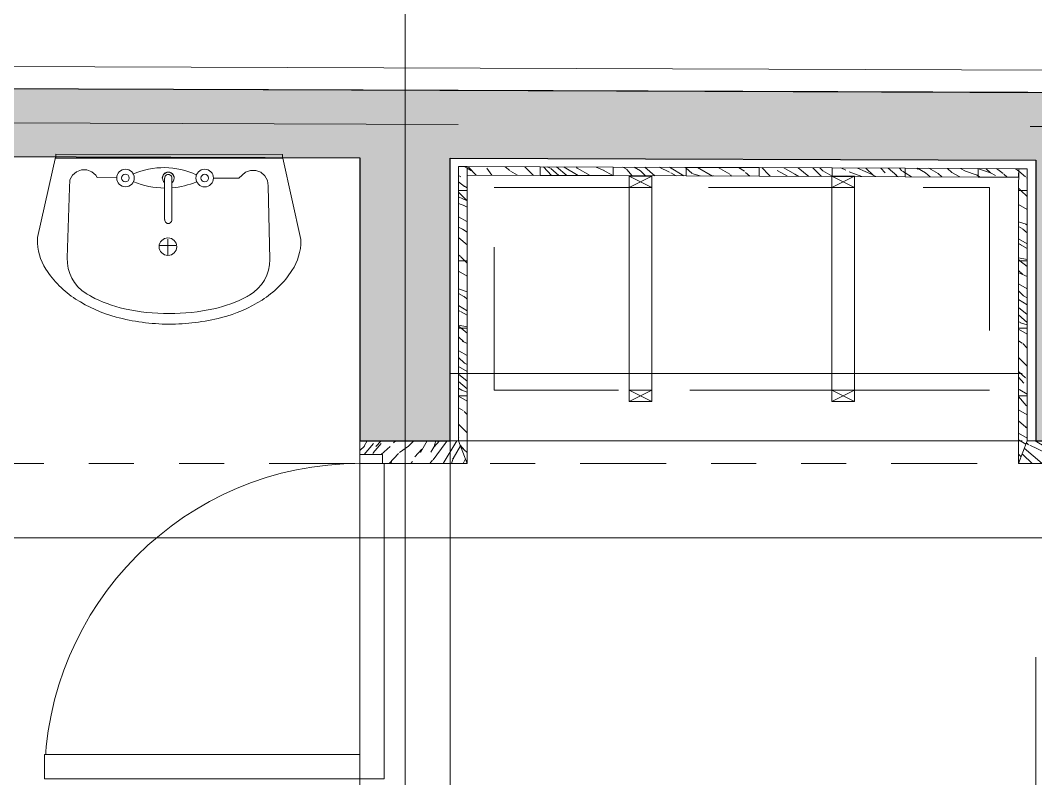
# Model space of a CAD drawing. Header units: metres. Extents: x -54 to 264, y -14 to 31.
# Drawn here: x 23.907 to 26.161, y 19.99 to 21.674 of the extents above; entities that cross this region are included whole.
import ezdxf
from ezdxf.enums import TextEntityAlignment as Align

# ---------------------------------------------------------------- set-up
doc = ezdxf.new("R2010")
doc.units = ezdxf.units.M
doc.header["$LTSCALE"] = 0.001
for name, pattern in [('CENTERX2', [101.60000000000001, 63.5, -12.7, 12.7, -12.7]), ('DIVIDEX2', [63.5, 25.4, -12.7, 0, -12.7, 0, -12.7]), ('HIDDEN2', [4.762499999999999, 3.175, -1.5875]), ('HIDDENX2', [19.049999999999997, 12.7, -6.35])]:
    doc.linetypes.add(name, pattern=pattern)
doc.layers.get('0').update_dxf_attribs({"lineweight": 13, "true_color": 0x000000})
for name, color, linetype, lineweight, true_color in [('Jach-Anotaciones-Hatch-Lum50%', 9, 'Continuous', 13, 0x808080), ('Jach-Anotaciones-Hatch-Lum80%', 250, 'Continuous', 13, 0x333333), ('JACH-Anotaciones-Lineas-CORTE', 7, 'DIVIDEX2', 18, 0x000000), ('JACH-Anotaciones-Lineas-CORTE @ 0.075', 7, 'DIVIDEX2', 18, 0x000000), ('JACH-Anotaciones-Lineas-EJES', 7, 'CENTERX2', 9, 0x666666), ('Jach-Anotaciones-LineasDetalle0.09mm', 7, 'Continuous', 15, 0x000000), ('JACH-Arq-Lineas-Piso', 7, 'Continuous', 13, 0x1a1a1a), ('JACH-Arq-Líneas-ProyeccionCerramientos', 7, 'HIDDENX2', 13, 0x000000), ('JACH-Arq-Líneas-Proyeccionmobiliario', 7, 'HIDDEN2', 13, 0x000000), ('JACH-Arq-Mobiliario01-', 250, 'Continuous', 9, 0x333333), ('JACH-Arq-Puertas01-', 7, 'Continuous', 13, 0x404040)]:
    doc.layers.add(name, color=color, linetype=linetype, lineweight=lineweight, true_color=true_color)
doc.layers.add('JACH-Arq-Muros01-Carga', color=3, linetype='Continuous', lineweight=25)
doc.styles.add('01c-Arial-JACH(3mm)', font='arial.ttf', dxfattribs={"height": 3})
pattern_1 = [(329.9999999999999, (3.643479998133952, 29.0577807771318), (0.1250000000000001, 0.2165063509461096), [0.05, -0.2]), (338.9726, (3.578145061643408, 28.9396173476209), (1.424037815236221, -0.533494166801523), [0.0480885, -4.76075725]), (335.7105, (3.583479998133949, 28.95385772867767), (2.073555384538718, -0.9084968085590884), [0.0502495, -2.462219]), (314.5778999999999, (3.620979998133951, 29.0188096339615), (2.006571339012225, -2.024516251542575), [0.07520800000000001, -7.44559425]), (323.6599, (3.666560125152873, 29.08775672977372), (0.2165066747446658, -0.1249995971833809), [0.045277, -2.218569]), (315.0685999999999, (3.601805315681258, 28.96059810973444), (0.7410256057876796, -0.7165059968578436), [0.0388105, -3.842233]), (318.6901, (3.598528092850113, 29.12992179328318), (0.2165064603923527, -0.1249999561877408), [0.1019805, -1.17277425]), (335.7105, (3.566895061643411, 28.92013177603575), (2.073555384538718, -0.9084968085590884), [0.02512475, -2.48734375]), (329.9999999999999, (3.617229998133947, 29.01231444343312), (0.1250000000000001, 0.2165063509461096), [0.025, -0.225]), (329.9999999999999, (3.58892872794473, 29.06329520554666), (0.1250000000000001, 0.2165063509461096), [0.075, -0.175]), (341.3099, (3.650979998133952, 29.07077115818857), (0.9910250338510023, -0.2834941756224799), [0.025495, -1.24925975]), (332.7263, (3.583079363039335, 29.00316380833851), (4.455126585001722, -2.283494548112927), [0.0525595, -5.2033895]), (322.4054, (3.590154680586647, 28.99041861781013), (1.607051566378023, -1.21650496564315), [0.03783175, -3.74535425]), (329.9999999999999, (3.531829363039339, 28.9143962044506), (0.1250000000000001, 0.2165063509461096), [0.05, -0.2]), (328.8309, (3.503928727944729, 28.9160708869033), (0.216506486620823, -0.1249998566243474), [0.1225254999999997, -12.13002499999997]), (329.9999999999999, (3.597678727944729, 29.07845065011288), (0.1250000000000001, 0.2165063509461096), [0.025, -0.225]), (329.9999999999999, (3.629329363039336, 29.08327115818857), (0.1250000000000001, 0.2165063509461096), [0.025, -0.225]), (329.9999999999999, (3.543151505113588, 29.15900672977372), (0.1250000000000001, 0.2165063509461096), [0.0375, -0.2125]), (320.5377, (3.607858219869041, 29.13608204732103), (0.216506416114788, -0.1249999257337489), [0.0760345, -1.444656]), (329.9999999999999, (3.538576187566282, 29.17608204732102), (0.1250000000000001, 0.2165063509461096), [0.05, -0.2]), (329.9999999999999, (3.402260488962209, 28.99497633146952), (0.1250000000000001, 0.2165063509461096), [0.0275, -0.2225]), (329.9999999999999, (3.518928727944729, 28.94205164901683), (0.1250000000000001, 0.2165063509461096), [0.025, -0.225]), (329.9999999999999, (3.412260488962215, 29.01229683954521), (0.1250000000000001, 0.2165063509461096), [0.0525, -0.1975]), (335.4403, (3.530178727944726, 28.96153722060198), (2.290062792704707, -1.033494741088043), [0.0527375, -5.221018]), (329.9999999999999, (3.54234379145419, 28.97760772867768), (0.1250000000000001, 0.2165063509461096), [0.0475, -0.2025]), (329.9999999999999, (3.432260488962211, 29.04693785569659), (0.1250000000000001, 0.2165063509461096), [0.0275, -0.2225]), (328.8309, (3.478241251075747, 29.06657887184797), (0.216506486620823, -0.1249998566243474), [0.1225254999999997, -12.13002499999997]), (329.9999999999999, (3.508976822660895, 29.07481444343312), (0.1250000000000001, 0.2165063509461096), [0.025, -0.225]), (329.9999999999999, (3.491076187566282, 29.09380963396151), (0.1250000000000001, 0.2165063509461096), [0.025, -0.225]), (329.9999999999999, (3.577678727944726, 29.04380963396151), (0.1250000000000001, 0.2165063509461096), [0.05, -0.2]), (329.9999999999999, (3.536877457755505, 29.07313976098042), (0.1250000000000001, 0.2165063509461096), [0.025, -0.225]), (329.9999999999999, (3.50857618756628, 29.12412052309396), (0.1250000000000001, 0.2165063509461096), [0.05, -0.2]), (349.6537999999999, (3.514532902321736, 28.99943785569659), (2.881569236830713, -0.5089758023427886), [0.03716525, -3.6793515]), (341.3099, (3.512726822660891, 29.0813096339615), (0.9910250338510023, -0.2834941756224799), [0.025495, -1.24925975]), (341.3099, (3.59307936303934, 29.0204843164142), (0.9910250338510023, -0.2834941756224799), [0.025495, -1.24925975]), (335.7105, (3.575627457755505, 29.14025672977372), (2.073555384538718, -0.9084968085590884), [0.02512475, -2.48734375]), (319.6951999999999, (3.517260488962211, 29.19416217433994), (1.174038763610797, -0.9665051998596774), [0.02795075, -2.76713375]), (318.6901, (3.426076187566284, 28.98122633146953), (0.2165064603923527, -0.1249999561877408), [0.025495, -1.24925975]), (59.99999999999999, (3.445226822660896, 28.9643962044506), (-0.2165063509461096, 0.1250000000000001), [0, -0.25]), (316.6076, (3.469760488962212, 29.11188976098043), (3.180611823168258, -2.99101883560282), [0.05396749999999999, -5.3427885]), (341.3099, (3.619329363039338, 29.06595065011288), (0.9910250338510023, -0.2834941756224799), [0.025495, -1.24925975]), (340.3048, (3.540579363039338, 28.92955164901684), (1.207531214380463, -0.4084944789830791), [0.02795074999999993, -2.767133749999992]), (318.6901, (3.530627457755504, 29.06231444343312), (0.2165064603923527, -0.1249999561877408), [0.025495, -1.24925975]), (318.6901, (3.558528092850114, 29.06063976098043), (0.2165064603923527, -0.1249999561877408), [0.025495, -1.24925975]), (311.5651, (3.457260488962209, 29.09023912588582), (0.2165064517908745, -0.1249997209496414), [0.03162274999999987, -0.7589464999999979]), (315.9638, (3.523576187566281, 29.15010128520749), (0.2165064210501397, -0.1249996814408325), [0.10307775, -0.9276985000000001]), (313.3008, (3.575627457755505, 29.14025672977372), (1.265545230951422, -1.30801133954925), [0.07830225, -2.53177375]), (329.9999999999999, (3.581877457755507, 29.15108204732103), (0.1250000000000001, 0.2165063509461096), [0.03, -0.22]), (315.9638, (3.457726822660891, 28.98604683954522), (0.2165064210501397, -0.1249996814408325), [0.10307775, -0.9276985000000001]), (315.9638, (3.444826187566282, 29.01370228411145), (0.2165064210501397, -0.1249996814408325), [0.10307775, -0.9276985000000001]), (315.9638, (3.456076187566286, 29.0331878556966), (0.2165064210501397, -0.1249996814408325), [0.10307775, -0.9276985000000001]), (319.6951999999999, (3.48726048896221, 29.14220065011288), (1.174038763610797, -0.9665051998596774), [0.02795075, -2.76713375]), (315.9638, (3.551877457755506, 29.09912052309396), (0.2165064210501397, -0.1249996814408325), [0.05153875, -0.9792375]), (319.6951999999999, (3.447260488962211, 29.07291861781012), (1.174038763610797, -0.9665051998596774), [0.02795075, -2.76713375]), (327.6141, (3.551093791454189, 28.9927631732439), (0.2165064925397663, -0.1249997277147159), [0.060052, -5.94515375]), (319.6951999999999, (3.549778092850115, 29.0454843164142), (1.174038763610797, -0.9665051998596774), [0.02795075, -2.76713375]), (342.5288, (3.571093791454185, 29.02740418939528), (0.9910254203439937, -0.2834938596092261), [0.02304875, -2.28183725]), (319.5626, (3.44101048896221, 29.06209330026282), (2.131571623719547, -1.808009488980679), [0.0965985, -9.56323875]), (321.8699, (3.514532902321736, 28.99943785569659), (0.2165062040126745, -0.1249999849565878), [0.03535524999999987, -1.732411499999996]), (334.7636, (3.468576187566281, 29.05483849079121), (2.506568780734971, -1.158495493987941), [0.060208, -2.9501905]), (329.9999999999999, (3.523037711793346, 29.02916861781013), (0.1250000000000001, 0.2165063509461096), [0.0775, -0.1725]), (314.7449, (3.50351048896221, 29.17034647573588), (0.7410255512807049, -0.7165059515456779), [0.0285045, -2.821934]), (320.5377, (3.445226822660896, 28.9643962044506), (0.216506416114788, -0.1249999257337489), [0.0760345, -1.444656]), (310.0169, (3.426010488962209, 29.03611253814929), (0.524519111395289, -0.591506189724722), [0.02926175, -2.896913]), (329.9999999999999, (3.675130633228559, 29.06260128520749), (0.1250000000000001, 0.2165063509461096), [0.0125, -0.2375]), (329.9999999999999, (3.620130633228559, 28.96733849079121), (0.1250000000000001, 0.2165063509461096), [0.025, -0.225]), (341.3099, (3.575130633228557, 28.88939620445061), (0.9910250338510023, -0.2834941756224799), [0.025495, -1.24925975]), (329.9999999999999, (3.589795696738019, 28.90979683954522), (0.1250000000000001, 0.2165063509461096), [0.045, -0.205]), (313.3008, (3.653880633228557, 29.02579520554665), (1.265545230951422, -1.30801133954925), [0.02610075, -2.58397525]), (318.0207, (3.629795696738018, 28.97907887184797), (3.61348337030648, -3.241263015951753), [0.04600174999999987, -8.387660999999966]), (59.99999999999999, (3.575130633228557, 28.88939620445061), (-0.2165063509461096, 0.1250000000000001), [0, -0.25]), (329.9999999999999, (3.599281268323171, 28.88122633146953), (0.1250000000000001, 0.2165063509461096), [0.0225, -0.2275]), (329.9999999999999, (3.623031268323171, 28.92236253814929), (0.1250000000000001, 0.2165063509461096), [0.0225, -0.2275]), (329.9999999999999, (3.629281268323172, 28.93318785569659), (0.1250000000000001, 0.2165063509461096), [0.0225, -0.2275]), (306.0375999999999, (3.671781268323169, 29.00680001501827), (1.140546131097121, -1.524516166278998), [0.02462225, -2.4375905]), (318.5162999999999, (3.68678126832317, 29.0327807771318), (0.9575123174121705, -0.841540009303501), [0.02295949999999993, -16.30388124999993]), (311.5651, (3.641781268323168, 28.9548384907912), (0.2165064517908745, -0.1249997209496414), [0.02371699999999993, -0.766851999999998]), (317.4712, (3.703031268323169, 29.0609266027548), (0.9575318737205406, -0.8415063050539453), [0.02304875, -2.28183725])]

# ---------------------------------------------------------------- blocks, each defined once
blk = doc.blocks.new('A$C6AA41FE3')
at = {"linetype": 'ByBlock'}
for p, q in [((0.1919377228396115, 0.5849232326145284), (0.373337027775051, 0.5439303202001611)), ((0.3686739741524434, 0.04003659025329398), (0.3686739741524434, 0.5439303202001611)), ((0.3686739741524434, 0.5439303202001611), (0.377156240982913, 0.5439303202001611)), ((0.377156240982913, 0.04106977760238806), (0.377156240982913, 0.5439303202001611)), ((0.3025518455324345, 0.5139964654226787), (0.1468555839273904, 0.5187276039796416)), ((0.3200157156361456, 0.5127156764574465), (0.3025518455324345, 0.5139964654226787)), ((0.3305344263644656, 0.5068682999772136), (0.3200157156361456, 0.5127156764574465)), ((0.3383416994056461, 0.4979095998569392), (0.3305344263644656, 0.5068682999772136)), ((0.3424958624409555, 0.4869201275141677), (0.3383416994056461, 0.4979095998569392)), ((0.3383416984688665, 0.4642359033314278), (0.3424958621153564, 0.4752253754559206)), ((0.3424958621153564, 0.4752253754559206), (0.3424958624409555, 0.4869201275141677)), ((0.3251440321255359, 0.4089960368801258), (0.3252750694018687, 0.452353515640425)), ((0.3252750694018687, 0.452353515640425), (0.3305344249283735, 0.4552772036113311)), ((0.3305344249283735, 0.4552772036113311), (0.3383416984688665, 0.4642359033314278)), ((0.152518088353645, 0.2950811673072167), (0.1884470879485889, 0.2950811673072167)), ((0.1747258279401649, 0.3145817135737161), (0.1747258279401649, 0.2773930548719363)), ((0.2325822072771189, 0.3025059882420464), (0.3243054020504132, 0.3025059882420464)), ((0.2325822072771189, 0.3021081878760015), (0.2325822072771189, 0.3025059882420464)), ((0.3243054020504132, 0.3025059882420464), (0.3243054020504132, 0.3023958066914929)), ((0.2325822072771189, 0.286334441130748), (0.2325822072771189, 0.286732241496793)), ((0.3243054020504132, 0.286334441130748), (0.2325822072771189, 0.286334441130748)), ((0.3243054020504132, 0.2864446226813016), (0.3243054020504132, 0.286334441130748)), ((0.324324591892946, 0.1378604982164688), (0.3244944777925411, 0.1940721692953957)), ((0.337381849587473, 0.1228775386844063), (0.324324591892946, 0.1378604982164688)), ((0.3415360126227824, 0.1118880663416348), (0.337381849587473, 0.1228775386844063)), ((0.3373818486506934, 0.08920384215161903), (0.3415360122971833, 0.1001933142833877)), ((0.3415360122971833, 0.1001933142833877), (0.3415360126227824, 0.1118880663416348)), ((0.1439642325358363, 0.06925034592859447), (0.307094423491435, 0.07236699415079784)), ((0.3070944272394627, 0.07236699415079784), (0.3190558640571908, 0.07439776649698615)), ((0.3190558640571908, 0.07439776649698615), (0.3295745751102004, 0.08024514243879821)), ((0.3295745751102004, 0.08024514243879821), (0.3373818486506934, 0.08920384215161903)), ((0.1880462804801937, 1.512309972895309e-05), (0.3686739741524434, 0.04003659025329398)), ((0.377156240982913, 0.04106977760238806), (0.3686739741524434, 0.04106977760238806))]:
    blk.add_line(p, q, dxfattribs=at)
for centre, radius in [((0.3244604791325401, 0.3894812515645754), 0.0195267532038153), ((0.3244604791325401, 0.3894924314663513), 0.00848555239275098), ((0.1720448415571809, 0.2950811673072167), 0.0195267532038153), ((0.3244604791325401, 0.213598892907612), 0.0195267532038153), ((0.3244604791325401, 0.213598892907612), 0.00848555239275098)]:
    blk.add_circle(centre, radius, dxfattribs=at)
for centre, radius, start, end in [((0.2410039788201175, 0.3798642204565112), 0.2208491754087336, 122.6461393319325, 147.0935790984608), ((0.1863556608759609, 0.4670537592319306), 0.1179584150612419, 89.1784672731261, 123.1413118021575), ((0.1876571843031343, 0.4666852997906972), 0.1183153910929906, 87.92664060544011, 89.81125347363064), ((0.144122017843074, 0.4287691268036724), 0.09000000000000001, 88.25949010517097, 147.7588313027337), ((0.3303799471314051, 0.3239930970594287), 0.3262427591723283, 147.38301569696, 164.6820606156823), ((0.2193002420272023, 0.3813513989662169), 0.1788831047200712, 147.7588313027337, 151.7723078734245), ((0.3271912114814768, 0.3255650912979036), 0.3003346290171848, 152.1305805881154, 167.300146940107), ((0.4743143682326263, 0.2889768334425753), 0.4743333515952204, 165.1956251928979, 179.4862960241867), ((0.5000076433252616, 0.2905884609208442), 0.4766282425531431, 167.7655683346224, 179.7702062070585), ((0.4839265836799314, 0.3015735607041279), 0.1817872640823046, 157.4645165620262, 179.7061158567852), ((0.1798456416008776, 0.3041641604941105), 0.167773853807323, 334.4874881701149, 24.17938690174484), ((0.4742960590583607, 0.2934912670971244), 0.4742960498597028, 180.0316138473401, 194.3222846742517), ((0.2312480541431796, 0.2944202146827593), 0.007802877438682916, 80.1550689848916, 279.8449310151084), ((0.3243054020504132, 0.2944202146827593), 0.01298948756008409, 218.4979001533301, 141.5020998466699), ((0.3243054020504132, 0.2944202146827593), 0.01337559200274758, 270, 90), ((0.3243054020504132, 0.2944202146827593), 0.007975592002747582, 270, 90), ((0.5000076433252616, 0.2944116368817049), 0.4766282425531434, 180.2297937929415, 192.2344316653776), ((0.4839265836799314, 0.3015735607041279), 0.1817872640823046, 184.8087148833497, 202.5354834379738), ((0.3271912114814768, 0.2594350064973696), 0.3003346290171846, 192.699853059893, 207.8694194118846), ((0.3300294389810006, 0.2597057623643195), 0.3261689410623028, 194.8409619619612, 212.140006885061), ((0.2193044066189032, 0.2036524358627503), 0.1788885415723917, 208.2281157917756, 209.979935379475), ((0.1423091121305333, 0.1592351256185793), 0.09000000000000001, 209.979935379475, 271.0537417767127), ((0.2401722566009994, 0.2046219984695199), 0.2207813552329053, 212.4412788883072, 236.8887186454066), ((0.1848186373254066, 0.1179363799310522), 0.1179388068255975, 236.4084060916492, 270.3712506171875), ((0.1860906079291453, 0.1183159890788374), 0.1183170298312363, 269.754100590353, 270.9470900872182)]:
    blk.add_arc(centre, radius, start, end, dxfattribs=at)
blk = doc.blocks.new('*U72')
at = {"lineweight": 0}
blk.add_arc((-0.07499999999998344, -0.9999999999999721), 0.6999999999998384, 90.00000000000001, 179.9999999999988, dxfattribs=at)
at = {"layer": 'Jach-Anotaciones-Hatch-Lum50%'}
blk.add_lwpolyline([(-0.02099999999998968, -0.9999999999999503), (-0.02100000000000026, -0.3000000000001397), (-0.07499999999998837, -0.3000000000001393), (-0.07499999999999327, -0.9999999999999503)], close=True, dxfattribs=at)
at = {"lineweight": 30}
blk.add_wipeout([(-0.07499999999999574, -0.9459999999999587), (-0.7749999999998396, -0.9459999999999618), (-0.7749999999998396, -0.9999999999999605), (-0.07499999999999574, -0.9999999999999571)], dxfattribs=at)
blk.add_lwpolyline([(-0.07499999999997443, -0.9459999999999584), (-0.7749999999998325, -0.9459999999999616), (-0.7749999999998325, -0.9999999999999606), (-0.07499999999997442, -0.9999999999999571)], close=True)
blk = doc.blocks.new('*U183')
at = {"linetype": 'DIVIDEX2', "lineweight": 0, "ltscale": 100}
blk.add_lwpolyline([(-767.377428842702, 0), (62.17698380505833, 0)], dxfattribs=at)
at = {"lineweight": 0, "ltscale": 100, "style": '01c-Arial-JACH(3mm)'}
for tag, p in [('JACH-SECCIONMURO', (-772.877428842702, 2.109094801030324)), ('NO.DEPLANO', (-772.877428842702, -1.994016051520815))]:
    blk.add_attdef(tag, text='', height=3, dxfattribs=at).set_placement(p, align=Align.MIDDLE_CENTER)
blk = doc.blocks.new('*U379')
at = {"layer": 'JACH-Anotaciones-Lineas-CORTE @ 0.075', "xscale": -0.075, "yscale": 0.075, "zscale": 0.075, "rotation": 180}
blk.add_blockref('*U183', (50.94011697925976, 20.69000000000002), dxfattribs=at)

msp = doc.modelspace()

# ---------------------------------------------------------------- hatches: boundary and pattern name
at = {"layer": 'Jach-Anotaciones-Hatch-Lum50%', "ltscale": 100}
h = msp.add_hatch(dxfattribs=at)
h.set_pattern_fill('WOOD_01', color=256, scale=0.25, angle=-30.00000000000001, pattern_type=2)
h.set_pattern_definition(pattern_1)
h.paths.add_polyline_path([(24.8799051024172, 21.29602238394244), (24.89890510241721, 21.29602238394244), (24.89890510241721, 21.34908782271378), (24.87990510241722, 21.34908782271378)])
h = msp.add_hatch(dxfattribs=at)
h.set_pattern_fill('WOOD_01', color=256, scale=0.25, angle=-30.00000000000001, pattern_type=2)
h.set_pattern_definition(pattern_1)
h.paths.add_polyline_path([(24.89883256962212, 21.3300621652923), (25.06083138917042, 21.32944372777636), (25.06090392196549, 21.34844358932832), (24.89890510241721, 21.34906202684426)])
h = msp.add_hatch(dxfattribs=at)
h.set_pattern_fill('WOOD_01', color=256, scale=0.25, angle=-30.00000000000001, pattern_type=2)
h.set_pattern_definition(pattern_1)
h.paths.add_polyline_path([(25.06083138917042, 21.32944372777637), (25.22283020871869, 21.32882529026043), (25.22290274151378, 21.34782515181239), (25.06090392196549, 21.34844358932833)])
h = msp.add_hatch(dxfattribs=at)
h.set_pattern_fill('WOOD_01', color=256, scale=0.25, angle=-30.00000000000001, pattern_type=2)
h.set_pattern_definition(pattern_1)
h.paths.add_polyline_path([(25.22283020871869, 21.32882529026045), (25.384829028267, 21.32820685274451), (25.38490156106207, 21.34720671429647), (25.22290274151378, 21.34782515181241)])
h = msp.add_hatch(dxfattribs=at)
h.set_pattern_fill('WOOD_01', color=256, scale=0.25, angle=-30.00000000000001, pattern_type=2)
h.set_pattern_definition(pattern_1)
h.paths.add_polyline_path([(25.384829028267, 21.32820685274452), (25.54682784781527, 21.32758841522858), (25.54690038061036, 21.34658827678054), (25.38490156106207, 21.34720671429648)])
h = msp.add_hatch(dxfattribs=at)
h.set_pattern_fill('WOOD_01', color=256, scale=0.25, angle=-30.00000000000001, pattern_type=2)
h.set_pattern_definition(pattern_1)
h.paths.add_polyline_path([(25.54682784781527, 21.3275884152286), (25.70882666736357, 21.32696997771266), (25.70889920015864, 21.34596983926462), (25.54690038061036, 21.34658827678056)])
h = msp.add_hatch(dxfattribs=at)
h.set_pattern_fill('WOOD_01', color=256, scale=0.25, angle=-30.00000000000001, pattern_type=2)
h.set_pattern_definition(pattern_1)
h.paths.add_polyline_path([(25.70882666736357, 21.32696997771267), (25.87082548691184, 21.32635154019673), (25.87089801970693, 21.34535140174869), (25.70889920015864, 21.34596983926463)])
h = msp.add_hatch(dxfattribs=at)
h.set_pattern_fill('WOOD_01', color=256, scale=0.25, angle=-30.00000000000001, pattern_type=2)
h.set_pattern_definition(pattern_1)
h.paths.add_polyline_path([(25.87082548691184, 21.32635154019675), (26.03282430646014, 21.32573310268081), (26.03289683925522, 21.34473296423277), (25.87089801970693, 21.34535140174871)])
h = msp.add_hatch(dxfattribs=at)
h.set_pattern_fill('WOOD_01', color=256, scale=0.25, angle=-30.00000000000001, pattern_type=2)
h.set_pattern_definition(pattern_1)
h.paths.add_polyline_path([(26.03282430646014, 21.32573310268082), (26.12307415589757, 21.32541147522459), (26.12318235169329, 21.34422065135285), (26.03289683925522, 21.34473296423278)])
h = msp.add_hatch(dxfattribs=at)
h.set_pattern_fill('WOOD_01', color=256, scale=0.25, angle=-30.00000000000001, pattern_type=2)
h.set_pattern_definition(pattern_1)
h.paths.add_polyline_path([(26.14190510241711, 21.29602238394242), (26.12290510138419, 21.29602238394242), (26.12318235169329, 21.34422065135285), (26.14218235272621, 21.34422065135285)])
h = msp.add_hatch(dxfattribs=at)
h.set_pattern_fill('WOOD_01', color=256, scale=0.25, angle=-30.00000000000001, pattern_type=2)
h.set_pattern_definition(pattern_1)
h.paths.add_polyline_path([(24.8798818909946, 21.13999999999603), (24.89888189099459, 21.13999999999603), (24.89890510241721, 21.29602238394244), (24.8799051024172, 21.29602238394244)])
h = msp.add_hatch(dxfattribs=at)
h.set_pattern_fill('WOOD_01', color=256, scale=0.25, angle=-30.00000000000001, pattern_type=2)
h.set_pattern_definition(pattern_1)
h.paths.add_polyline_path([(26.1418818909945, 21.13999999999601), (26.12288188996158, 21.13999999999601), (26.12290510138419, 21.29602238394242), (26.14190510241711, 21.29602238394242)])
h = msp.add_hatch(dxfattribs=at)
h.set_pattern_fill('WOOD_01', color=256, scale=0.25, angle=-30.00000000000001, pattern_type=2)
h.set_pattern_definition(pattern_1)
h.paths.add_polyline_path([(24.8798818909946, 20.98999999999602), (24.89888189099459, 20.98999999999602), (24.89888189099459, 21.13999999999603), (24.8798818909946, 21.13999999999603)])
h = msp.add_hatch(dxfattribs=at)
h.set_pattern_fill('WOOD_01', color=256, scale=0.25, angle=-30.00000000000001, pattern_type=2)
h.set_pattern_definition(pattern_1)
h.paths.add_polyline_path([(26.1418818909945, 20.98999999999601), (26.12288188996158, 20.98999999999601), (26.12288188996158, 21.13999999999601), (26.1418818909945, 21.13999999999601)])
h = msp.add_hatch(dxfattribs=at)
h.set_pattern_fill('WOOD_01', color=256, scale=0.25, angle=-30.00000000000001, pattern_type=2)
h.set_pattern_definition(pattern_1)
h.paths.add_polyline_path([(24.8798818909946, 20.83999999999602), (24.89888189099459, 20.83999999999602), (24.89888189099459, 20.98999999999602), (24.8798818909946, 20.98999999999602)])
h = msp.add_hatch(dxfattribs=at)
h.set_pattern_fill('WOOD_01', color=256, scale=0.25, angle=-30.00000000000001, pattern_type=2)
h.set_pattern_definition(pattern_1)
h.paths.add_polyline_path([(26.1418818909945, 20.839999999996), (26.12288188996158, 20.839999999996), (26.12288188996158, 20.98999999999601), (26.1418818909945, 20.98999999999601)])
h = msp.add_hatch(dxfattribs=at)
h.set_pattern_fill('WOOD_01', color=256, scale=0.25, angle=-30.00000000000001, pattern_type=2)
h.set_pattern_definition(pattern_1)
h.paths.add_polyline_path([(24.8798818909946, 20.73999999999602), (24.89888189099459, 20.68999999999601), (24.89888189099459, 20.83999999999602), (24.8798818909946, 20.83999999999602)])
h = msp.add_hatch(dxfattribs=at)
h.set_pattern_fill('WOOD_01', color=256, scale=0.25, angle=-30.00000000000001, pattern_type=2)
h.set_pattern_definition(pattern_1)
h.paths.add_polyline_path([(26.1418818909945, 20.73999999999601), (26.12288188996158, 20.689999999996), (26.12288188996158, 20.839999999996), (26.1418818909945, 20.839999999996)])
h = msp.add_hatch(dxfattribs=at)
h.set_pattern_fill('WOOD_01', color=256, scale=0.25, angle=330.0000000000001, pattern_type=2)
h.set_pattern_definition([(329.9999999999999, (8.372101400166265, 50.1481544213035), (0.125, 0.2165063509461096), [0.04999999999999997, -0.1999999999999999]), (338.9725999999999, (8.306766463675707, 50.0299909917926), (1.424037815236221, -0.5334941668015227), [0.04808849999999999, -4.760757249999998]), (335.7105, (8.312101400166263, 50.04423137284937), (2.073555384538719, -0.9084968085590879), [0.0502495, -2.462219]), (314.5778999999999, (8.349601400166257, 50.1091832781332), (2.006571339012226, -2.024516251542575), [0.075208, -7.445594249999999]), (323.6599, (8.39518152718518, 50.17813037394542), (0.2165066747446659, -0.1249995971833808), [0.04527699999999999, -2.218569]), (315.0685999999999, (8.330426717713557, 50.05097175390614), (0.74102560578768, -0.7165059968578433), [0.03881049999999999, -3.842232999999999]), (318.6901, (8.327149494882413, 50.22029543745488), (0.2165064603923527, -0.1249999561877407), [0.1019805, -1.17277425]), (335.7105, (8.295516463675717, 50.01050542020745), (2.073555384538719, -0.9084968085590879), [0.02512475, -2.48734375]), (329.9999999999999, (8.34585140016626, 50.10268808760482), (0.125, 0.2165063509461096), [0.02499999999999998, -0.2249999999999999]), (329.9999999999999, (8.317550129977043, 50.15366884971836), (0.125, 0.2165063509461096), [0.07499999999999993, -0.1749999999999999]), (341.3099, (8.379601400166258, 50.16114480236027), (0.9910250338510024, -0.2834941756224797), [0.02549499999999999, -1.249259749999999]), (332.7262999999999, (8.311700765071642, 50.09353745251022), (4.455126585001723, -2.283494548112926), [0.05255949999999997, -5.203389499999997]), (322.4054, (8.318776082618946, 50.08079226198183), (1.607051566378023, -1.21650496564315), [0.03783174999999999, -3.74535425]), (329.9999999999999, (8.26045076507166, 50.0047698486223), (0.125, 0.2165063509461096), [0.04999999999999997, -0.1999999999999999]), (328.8309, (8.232550129977035, 50.006444531075), (0.216506486620823, -0.1249998566243473), [0.1225254999999996, -12.13002499999994]), (329.9999999999999, (8.326300129977035, 50.16882429428459), (0.125, 0.2165063509461096), [0.02499999999999998, -0.2249999999999999]), (329.9999999999999, (8.357950765071656, 50.17364480236027), (0.125, 0.2165063509461096), [0.02499999999999998, -0.2249999999999999]), (329.9999999999999, (8.271772907145909, 50.24938037394543), (0.125, 0.2165063509461096), [0.03749999999999996, -0.2124999999999999]), (320.5377, (8.33647962190134, 50.22645569149273), (0.216506416114788, -0.1249999257337489), [0.0760345, -1.444656]), (329.9999999999999, (8.267197589598602, 50.26645569149272), (0.125, 0.2165063509461096), [0.04999999999999997, -0.1999999999999999]), (329.9999999999999, (8.130881890994523, 50.08534997564124), (0.125, 0.2165063509461096), [0.02749999999999998, -0.2224999999999999]), (329.9999999999999, (8.24755012997705, 50.03242529318854), (0.125, 0.2165063509461096), [0.02499999999999998, -0.2249999999999999]), (329.9999999999999, (8.140881890994514, 50.10267048371692), (0.125, 0.2165063509461096), [0.05249999999999996, -0.1974999999999999]), (335.4403, (8.25880012997704, 50.05191086477369), (2.290062792704708, -1.033494741088042), [0.05273749999999998, -5.221017999999997]), (329.9999999999999, (8.270965193486497, 50.06798137284937), (0.125, 0.2165063509461096), [0.04749999999999997, -0.2024999999999999]), (329.9999999999999, (8.160881890994524, 50.13731149986829), (0.125, 0.2165063509461096), [0.02749999999999998, -0.2224999999999999]), (328.8309, (8.20686265310804, 50.15695251601967), (0.216506486620823, -0.1249998566243473), [0.1225254999999996, -12.13002499999994]), (329.9999999999999, (8.237598224693194, 50.16518808760482), (0.125, 0.2165063509461096), [0.02499999999999998, -0.2249999999999999]), (329.9999999999999, (8.219697589598589, 50.1841832781332), (0.125, 0.2165063509461096), [0.02499999999999998, -0.2249999999999999]), (329.9999999999999, (8.306300129977025, 50.13418327813321), (0.125, 0.2165063509461096), [0.04999999999999997, -0.1999999999999999]), (329.9999999999999, (8.265498859787819, 50.16351340515213), (0.125, 0.2165063509461096), [0.02499999999999998, -0.2249999999999999]), (329.9999999999999, (8.237197589598601, 50.21449416726566), (0.125, 0.2165063509461096), [0.04999999999999997, -0.1999999999999999]), (349.6537999999999, (8.243154304354029, 50.08981149986829), (2.881569236830714, -0.5089758023427878), [0.03716524999999998, -3.679351499999999]), (341.3099, (8.24134822469319, 50.1716832781332), (0.9910250338510024, -0.2834941756224797), [0.02549499999999999, -1.249259749999999]), (341.3099, (8.321700765071661, 50.1108579605859), (0.9910250338510024, -0.2834941756224797), [0.02549499999999999, -1.249259749999999]), (335.7105, (8.304248859787812, 50.23063037394542), (2.073555384538719, -0.9084968085590879), [0.02512475, -2.48734375]), (319.6951999999999, (8.245881890994532, 50.28453581851166), (1.174038763610797, -0.9665051998596771), [0.02795074999999999, -2.767133749999999]), (318.6901, (8.154697589598591, 50.07159997564123), (0.2165064603923527, -0.1249999561877407), [0.025495, -1.24925975]), (59.99999999999999, (8.173848224693195, 50.05476984862231), (-0.2165063509461096, 0.125), [0, -0.25]), (316.6076, (8.198381890994519, 50.20226340515212), (3.180611823168259, -2.991018835602819), [0.05396749999999999, -5.3427885]), (341.3099, (8.347950765071637, 50.15632429428459), (0.9910250338510024, -0.2834941756224797), [0.02549499999999999, -1.249259749999999]), (340.3048, (8.269200765071652, 50.01992529318854), (1.207531214380463, -0.4084944789830789), [0.0279507499999999, -2.767133749999987]), (318.6901, (8.259248859787824, 50.15268808760483), (0.2165064603923527, -0.1249999561877407), [0.025495, -1.24925975]), (318.6901, (8.28714949488242, 50.15101340515213), (0.2165064603923527, -0.1249999561877407), [0.025495, -1.24925975]), (311.5651, (8.18588189099453, 50.18061277005752), (0.2165064517908745, -0.1249997209496414), [0.03162274999999978, -0.7589464999999964]), (315.9638, (8.252197589598588, 50.24047492937919), (0.2165064210501398, -0.1249996814408325), [0.10307775, -0.9276985000000001]), (313.3008, (8.304248859787812, 50.23063037394542), (1.265545230951423, -1.30801133954925), [0.07830225, -2.53177375]), (329.9999999999999, (8.310498859787806, 50.24145569149273), (0.125, 0.2165063509461096), [0.02999999999999998, -0.2199999999999999]), (315.9638, (8.186348224693212, 50.07642048371692), (0.2165064210501398, -0.1249996814408325), [0.10307775, -0.9276985000000001]), (315.9638, (8.173447589598602, 50.10407592828315), (0.2165064210501398, -0.1249996814408325), [0.10307775, -0.9276985000000001]), (315.9638, (8.184697589598592, 50.1235614998683), (0.2165064210501398, -0.1249996814408325), [0.10307775, -0.9276985000000001]), (319.6951999999999, (8.215881890994531, 50.23257429428459), (1.174038763610797, -0.9665051998596771), [0.02795074999999999, -2.767133749999999]), (315.9638, (8.280498859787805, 50.18949416726566), (0.2165064210501398, -0.1249996814408325), [0.05153875, -0.9792375]), (319.6951999999999, (8.17588189099451, 50.16329226198182), (1.174038763610797, -0.9665051998596771), [0.02795074999999999, -2.767133749999999]), (327.6141, (8.279715193486489, 50.08313681741561), (0.2165064925397663, -0.1249997277147158), [0.06005199999999976, -5.945153749999969]), (319.6951999999999, (8.278399494882429, 50.13585796058589), (1.174038763610797, -0.9665051998596771), [0.02795074999999999, -2.767133749999999]), (342.5287999999999, (8.299715193486499, 50.11777783356698), (0.9910254203439939, -0.2834938596092259), [0.02304874999999999, -2.281837249999999]), (319.5626, (8.169631890994516, 50.15246694443452), (2.131571623719548, -1.808009488980678), [0.0965985, -9.56323875]), (321.8699, (8.243154304354029, 50.08981149986829), (0.2165062040126745, -0.1249999849565878), [0.03535524999999979, -1.732411499999994]), (334.7635999999999, (8.19719758959858, 50.1452121349629), (2.506568780734971, -1.158495493987941), [0.06020799999999997, -2.950190499999997]), (329.9999999999999, (8.251659113825646, 50.11954226198183), (0.125, 0.2165063509461096), [0.07749999999999993, -0.1724999999999998]), (314.7449, (8.232131890994516, 50.26072011990757), (0.7410255512807051, -0.7165059515456776), [0.0285045, -2.821934]), (320.5377, (8.173848224693195, 50.05476984862231), (0.216506416114788, -0.1249999257337489), [0.0760345, -1.444656]), (310.0169, (8.15463189099453, 50.12648618232099), (0.5245191113952891, -0.5915061897247219), [0.02926174999999999, -2.896912999999999]), (329.9999999999999, (8.403752035260858, 50.1529749293792), (0.125, 0.2165063509461096), [0.01249999999999999, -0.2374999999999999]), (329.9999999999999, (8.34875203526088, 50.05771213496291), (0.125, 0.2165063509461096), [0.02499999999999998, -0.2249999999999999]), (341.3099, (8.303752035260864, 49.97976984862231), (0.9910250338510024, -0.2834941756224797), [0.02549499999999999, -1.249259749999999]), (329.9999999999999, (8.318417098770318, 50.00017048371691), (0.125, 0.2165063509461096), [0.04499999999999996, -0.2049999999999998]), (313.3008, (8.382502035260877, 50.11616884971836), (1.265545230951423, -1.30801133954925), [0.02610075, -2.58397525]), (318.0207, (8.358417098770339, 50.06945251601968), (3.61348337030648, -3.241263015951752), [0.0460017499999998, -8.387660999999948]), (59.99999999999999, (8.303752035260864, 49.97976984862231), (-0.2165063509461096, 0.125), [0, -0.25]), (329.9999999999999, (8.327902670355492, 49.97159997564123), (0.125, 0.2165063509461096), [0.02249999999999998, -0.2274999999999999]), (329.9999999999999, (8.35165267035547, 50.01273618232099), (0.125, 0.2165063509461096), [0.02249999999999998, -0.2274999999999999]), (329.9999999999999, (8.357902670355493, 50.02356149986829), (0.125, 0.2165063509461096), [0.02249999999999998, -0.2274999999999999]), (306.0375999999999, (8.400402670355483, 50.09717365918998), (1.140546131097121, -1.524516166278998), [0.02462224999999999, -2.437590499999999]), (318.5162999999999, (8.41540267035547, 50.12315442130351), (0.9575123174121708, -0.841540009303501), [0.02295949999999989, -16.30388124999989]), (311.5651, (8.370402670355482, 50.04521213496291), (0.2165064517908745, -0.1249997209496414), [0.02371699999999989, -0.7668519999999965]), (317.4712, (8.431652670355483, 50.1513002469265), (0.957531873720541, -0.8415063050539452), [0.02304874999999999, -2.281837249999999])])
h.paths.add_polyline_path([(26.36088189099459, 20.73999999999606), (26.36088189099451, 20.71001332148374), (26.31088189099449, 20.71001332148374), (26.31088189099449, 20.68999999999605), (26.12288188996159, 20.68999999999605), (26.1418818909945, 20.73999999999601)])
at = {"layer": 'Jach-Anotaciones-Hatch-Lum80%', "ltscale": 100}
msp.add_hatch(color=256, dxfattribs=at).paths.add_polyline_path([(24.66088188996157, 21.36842685360875), (24.66088188996158, 20.74000000000002), (24.86088188996157, 20.74000000000002), (24.86088188996158, 21.36772970878231), (26.16088188996157, 21.36319826741045), (26.16088188996157, 20.74000000000001), (26.36088188996157, 20.74000000000001), (26.36088188996156, 21.36250112258401), (28.46088188996156, 21.35518110190638), (28.46088188996158, 21.50518201317407), (22.56089214100874, 21.52574774982173), (22.56089214100893, 21.37574683855405)])

# ---------------------------------------------------------------- linework, layer by layer
at = {"layer": 'JACH-Anotaciones-Lineas-EJES', "ltscale": 100}
for points in [[(24.76088188996151, -2.375), (24.76088188996151, 25.94300678152084)], [(0.1597674908533978, 21.60383189060322), (44.3708818899623, 21.44972414223075)], [(-4.330878220259788, 21.54448458709377), (52.14722625314764, 21.34761749538984)]]:
    msp.add_lwpolyline(points, dxfattribs=at)
at = {"layer": 'JACH-Anotaciones-Lineas-EJES', "linetype": 'Continuous', "lineweight": 0, "ltscale": 100}
msp.add_lwpolyline([(0.08480090106591476, 21.60409320345435), (44.37088188996231, 21.44972414223075)], dxfattribs=at)
at = {"layer": 'Jach-Anotaciones-LineasDetalle0.09mm', "ltscale": 100}
for points in [[(24.86088188996157, 20.73990347297435), (24.86088188996158, 21.36772970878231), (26.16088188996157, 21.36319826741046), (26.16088188996146, 20.74000000000001)], [(24.86088188996158, 20.73990347297435), (24.86088188996158, 21.36772970878231), (26.16088188996158, 21.36319826741045), (26.16088188996147, 20.74000000000001)], [(25.30849221772488, 21.32775616510649), (25.25849221772489, 21.30275616510649)], [(25.25849221772489, 21.32775616510649), (25.30849221772488, 21.30275616510649)], [(25.70849221772485, 21.32775616510649), (25.75849221772484, 21.30275616510649)], [(25.75849221772484, 21.32775616510649), (25.70849221772485, 21.30275616510649)], [(25.30849221772488, 20.85275616510649), (25.25849221772489, 20.8277561651065)], [(25.25849221772489, 20.85275616510649), (25.30849221772488, 20.8277561651065)], [(25.70849221772485, 20.85275616510649), (25.75849221772484, 20.8277561651065)], [(25.75849221772484, 20.85275616510649), (25.70849221772485, 20.8277561651065)]]:
    msp.add_lwpolyline(points, dxfattribs=at)
for points in [[(24.8799051024172, 21.29602238394244), (24.89890510241721, 21.29602238394244), (24.89890510241721, 21.34908782271378), (24.87990510241722, 21.34908782271378)], [(24.89883256962212, 21.3300621652923), (25.06083138917042, 21.32944372777636), (25.06090392196549, 21.34844358932832), (24.89890510241721, 21.34906202684426)], [(25.06083138917042, 21.32944372777637), (25.22283020871869, 21.32882529026043), (25.22290274151378, 21.34782515181239), (25.06090392196549, 21.34844358932833)], [(25.22283020871869, 21.32882529026045), (25.384829028267, 21.32820685274451), (25.38490156106207, 21.34720671429647), (25.22290274151378, 21.34782515181241)], [(25.384829028267, 21.32820685274452), (25.54682784781527, 21.32758841522858), (25.54690038061036, 21.34658827678054), (25.38490156106207, 21.34720671429648)], [(25.54682784781527, 21.3275884152286), (25.70882666736357, 21.32696997771266), (25.70889920015864, 21.34596983926462), (25.54690038061036, 21.34658827678056)], [(25.70882666736357, 21.32696997771267), (25.87082548691184, 21.32635154019673), (25.87089801970693, 21.34535140174869), (25.70889920015864, 21.34596983926463)], [(25.87082548691184, 21.32635154019675), (26.03282430646014, 21.32573310268081), (26.03289683925522, 21.34473296423277), (25.87089801970693, 21.34535140174871)], [(25.30849221772488, 20.85275616510649), (25.25849221772489, 20.85275616510649), (25.25849221772489, 21.32775616510649), (25.30849221772489, 21.32775616510649)], [(25.25849221772489, 21.30275616510649), (25.30849221772488, 21.30275616510649), (25.30849221772488, 21.32775616510649), (25.25849221772489, 21.32775616510649)], [(25.70849221772485, 20.85275616510649), (25.75849221772484, 20.85275616510649), (25.75849221772484, 21.32775616510649), (25.70849221772484, 21.32775616510649)], [(25.75849221772484, 21.30275616510649), (25.70849221772485, 21.30275616510649), (25.70849221772485, 21.32775616510649), (25.75849221772484, 21.32775616510649)], [(26.03282430646014, 21.32573310268082), (26.12307415589757, 21.32541147522459), (26.12318235169329, 21.34422065135285), (26.03289683925522, 21.34473296423278)], [(26.14190510241711, 21.29602238394242), (26.12290510138419, 21.29602238394242), (26.12318235169329, 21.34422065135285), (26.14218235272621, 21.34422065135285)], [(24.8798818909946, 21.13999999999603), (24.89888189099459, 21.13999999999603), (24.89890510241721, 21.29602238394244), (24.8799051024172, 21.29602238394244)], [(26.1418818909945, 21.13999999999601), (26.12288188996158, 21.13999999999601), (26.12290510138419, 21.29602238394242), (26.14190510241711, 21.29602238394242)], [(24.8798818909946, 20.98999999999602), (24.89888189099459, 20.98999999999602), (24.89888189099459, 21.13999999999603), (24.8798818909946, 21.13999999999603)], [(26.1418818909945, 20.98999999999601), (26.12288188996158, 20.98999999999601), (26.12288188996158, 21.13999999999601), (26.1418818909945, 21.13999999999601)], [(24.8798818909946, 20.83999999999602), (24.89888189099459, 20.83999999999602), (24.89888189099459, 20.98999999999602), (24.8798818909946, 20.98999999999602)], [(26.1418818909945, 20.839999999996), (26.12288188996158, 20.839999999996), (26.12288188996158, 20.98999999999601), (26.1418818909945, 20.98999999999601)], [(25.25849221772489, 20.8277561651065), (25.30849221772488, 20.8277561651065), (25.30849221772488, 20.85275616510649), (25.25849221772489, 20.85275616510649)], [(25.75849221772484, 20.8277561651065), (25.70849221772485, 20.8277561651065), (25.70849221772485, 20.85275616510649), (25.75849221772484, 20.85275616510649)], [(24.8798818909946, 20.73999999999602), (24.89888189099459, 20.68999999999601), (24.89888189099459, 20.83999999999602), (24.8798818909946, 20.83999999999602)], [(26.1418818909945, 20.73999999999601), (26.12288188996158, 20.689999999996), (26.12288188996158, 20.839999999996), (26.1418818909945, 20.839999999996)], [(26.36088189099459, 20.73999999999606), (26.36088189099451, 20.71001332148374), (26.31088189099449, 20.71001332148374), (26.31088189099449, 20.68999999999605), (26.12288188996159, 20.68999999999605), (26.1418818909945, 20.73999999999601)]]:
    msp.add_lwpolyline(points, close=True, dxfattribs=at)
at = {"layer": 'JACH-Arq-Lineas-Piso', "ltscale": 100}
msp.add_lwpolyline([(0.08499716076352115, 21.65409282310304), (44.72000724633267, 21.49850749130678), (44.67059478637458, 0), (0, 0)], close=True, dxfattribs=at)
at = {"layer": 'JACH-Arq-Líneas-ProyeccionCerramientos', "lineweight": 0, "ltscale": 100}
for points in [[(24.86088188996157, 20.88990347297435), (26.16088188996157, 20.88990347297435)], [(24.86088188996157, 20.73990347297435), (26.16088188996157, 20.73990347297435)], [(24.86088188996157, 20.73990347297435), (24.86088188996156, 18.98999999999964)], [(26.16088188996157, 18.99000000000001), (26.16088188996157, 20.74000000000001)]]:
    msp.add_lwpolyline(points, dxfattribs=at)
at = {"layer": 'JACH-Arq-Líneas-Proyeccionmobiliario', "lineweight": 0, "ltscale": 100}
msp.add_lwpolyline([(24.95849221772485, 21.30272564047887), (26.05849221772488, 21.3027256404789), (26.0584922177249, 20.85272564047891), (25.71088189047807, 20.85272564047891), (25.71088189047811, 20.85272564047892), (24.95849221772491, 20.85272564047889)], close=True, dxfattribs=at)
at = {"layer": 'JACH-Arq-Muros01-Carga', "ltscale": 100}
msp.add_lwpolyline([(24.66088188996157, 21.36842685360875), (24.66088188996158, 20.74000000000002), (24.86088188996157, 20.74000000000002), (24.86088188996158, 21.36772970878231), (26.16088188996157, 21.36319826741045), (26.16088188996157, 20.74000000000001), (26.36088188996157, 20.74000000000001), (26.36088188996156, 21.36250112258401), (28.46088188996156, 21.35518110190638), (28.46088188996158, 21.50518201317407), (22.56089214100874, 21.52574774982173), (22.56089214100893, 21.37574683855405)], close=True, dxfattribs=at)
at = {"layer": 'JACH-Arq-Puertas01-', "ltscale": 100}
msp.add_lwpolyline([(26.36088189099459, 20.73999999999606), (26.36088189099451, 20.71001332148374), (26.31088189099449, 20.71001332148374), (26.31088189099449, 20.68999999999605), (26.12288188996159, 20.68999999999605), (26.1418818909945, 20.73999999999601)], close=True, dxfattribs=at)

# ---------------------------------------------------------------- block references
at = {"layer": 'JACH-Arq-Mobiliario01-', "ltscale": 100, "rotation": 89.9496377388806}
msp.add_blockref('A$C6AA41FE3', (24.52959632559411, 20.99880704947374), dxfattribs=at)

# ---------------------------------------------------------------- next in the draw order: block references
at = {"layer": 'JACH-Arq-Puertas01-', "ltscale": 100}
msp.add_blockref('*U72', (24.73588188996156, 20.99000000000015), dxfattribs=at)

# ---------------------------------------------------------------- next in the draw order: hatches: boundary and pattern name
at = {"layer": 'Jach-Anotaciones-Hatch-Lum50%', "ltscale": 100}
h = msp.add_hatch(dxfattribs=at)
h.set_pattern_fill('WOOD_01', color=256, scale=0.25, angle=240, pattern_type=2)
h.set_pattern_definition([(239.9999999999999, (38.78476434569991, 92.94559796890857), (0.2165063509461096, -0.1250000000000001), [0.04999999999999995, -0.1999999999999998]), (248.9725999999999, (38.666600916189, 93.01093290539913), (-0.5334941668015234, -1.424037815236221), [0.0480885, -4.76075725]), (245.7105, (38.68084129724577, 93.00559796890857), (-0.9084968085590888, -2.073555384538718), [0.0502495, -2.462219]), (224.5778999999999, (38.7457932025296, 92.96809796890858), (-2.024516251542576, -2.006571339012225), [0.075208, -7.445594249999999]), (233.6599, (38.81474029834182, 92.92251784188966), (-0.1249995971833809, -0.2165066747446658), [0.045277, -2.218569]), (225.0685999999999, (38.68758167830254, 92.98727265136128), (-0.7165059968578437, -0.7410256057876796), [0.03881049999999999, -3.842232999999999]), (228.6900999999999, (38.85690536185128, 92.99054987419242), (-0.1249999561877408, -0.2165064603923526), [0.1019805, -1.17277425]), (245.7105, (38.64711534460385, 93.02218290539912), (-0.9084968085590888, -2.073555384538718), [0.02512475, -2.48734375]), (239.9999999999999, (38.73929801200122, 92.97184796890858), (0.2165063509461096, -0.1250000000000001), [0.02499999999999998, -0.2249999999999998]), (239.9999999999999, (38.79027877411476, 93.0001492390978), (0.2165063509461096, -0.1250000000000001), [0.0749999999999999, -0.1749999999999998]), (251.3099, (38.79775472675667, 92.93809796890858), (-0.2834941756224801, -0.9910250338510023), [0.02549499999999998, -1.249259749999999]), (242.7263, (38.73014737690662, 93.0059986040032), (-2.283494548112928, -4.455126585001722), [0.05255949999999997, -5.203389499999997]), (232.4054, (38.71740218637823, 92.99892328645589), (-1.216504965643151, -1.607051566378022), [0.03783175, -3.74535425]), (239.9999999999999, (38.64137977301871, 93.05724860400318), (0.2165063509461096, -0.1250000000000001), [0.04999999999999995, -0.1999999999999998]), (238.8309, (38.64305445547141, 93.0851492390978), (-0.1249998566243474, -0.216506486620823), [0.1225254999999996, -12.13002499999994]), (239.9999999999999, (38.80543421868099, 92.9913992390978), (0.2165063509461096, -0.1250000000000001), [0.02499999999999998, -0.2249999999999998]), (239.9999999999999, (38.81025472675667, 92.95974860400318), (0.2165063509461096, -0.1250000000000001), [0.02499999999999998, -0.2249999999999998]), (239.9999999999999, (38.88599029834183, 93.04592646192893), (0.2165063509461096, -0.1250000000000001), [0.03749999999999995, -0.2124999999999998]), (230.5376999999999, (38.86306561588913, 92.9812197471735), (-0.124999925733749, -0.216506416114788), [0.0760345, -1.444656]), (239.9999999999999, (38.90306561588913, 93.05050177947624), (0.2165063509461096, -0.1250000000000001), [0.04999999999999995, -0.1999999999999998]), (239.9999999999999, (38.72195990003764, 93.18681747808031), (0.2165063509461096, -0.1250000000000001), [0.02749999999999998, -0.2224999999999998]), (239.9999999999999, (38.66903521758494, 93.07014923909779), (0.2165063509461096, -0.1250000000000001), [0.02499999999999998, -0.2249999999999998]), (239.9999999999999, (38.73928040811332, 93.17681747808032), (0.2165063509461096, -0.1250000000000001), [0.05249999999999995, -0.1974999999999998]), (245.4403, (38.68852078917009, 93.0588992390978), (-1.033494741088044, -2.290062792704708), [0.05273749999999998, -5.221017999999997]), (239.9999999999999, (38.70459129724578, 93.04673417558834), (0.2165063509461096, -0.1250000000000001), [0.04749999999999995, -0.2024999999999998]), (239.9999999999999, (38.77392142426469, 93.15681747808031), (0.2165063509461096, -0.1250000000000001), [0.02749999999999998, -0.2224999999999998]), (238.8309, (38.79356244041607, 93.1108367159668), (-0.1249998566243474, -0.216506486620823), [0.1225254999999996, -12.13002499999994]), (239.9999999999999, (38.80179801200122, 93.08010114438164), (0.2165063509461096, -0.1250000000000001), [0.02499999999999998, -0.2249999999999998]), (239.9999999999999, (38.82079320252961, 93.09800177947625), (0.2165063509461096, -0.1250000000000001), [0.02499999999999998, -0.2249999999999998]), (239.9999999999999, (38.77079320252961, 93.01139923909781), (0.2165063509461096, -0.1250000000000001), [0.04999999999999995, -0.1999999999999998]), (239.9999999999999, (38.80012332954853, 93.05220050928702), (0.2165063509461096, -0.1250000000000001), [0.02499999999999998, -0.2249999999999998]), (239.9999999999999, (38.85110409166206, 93.08050177947624), (0.2165063509461096, -0.1250000000000001), [0.04999999999999995, -0.1999999999999998]), (259.6537999999999, (38.72642142426469, 93.07454506472081), (-0.5089758023427892, -2.881569236830714), [0.03716524999999998, -3.679351499999999]), (251.3099, (38.8082932025296, 93.07635114438165), (-0.2834941756224801, -0.9910250338510023), [0.02549499999999998, -1.249259749999999]), (251.3099, (38.74746788498231, 92.99599860400318), (-0.2834941756224801, -0.9910250338510023), [0.02549499999999998, -1.249259749999999]), (245.7105, (38.86724029834182, 93.01345050928703), (-0.9084968085590888, -2.073555384538718), [0.02512475, -2.48734375]), (229.6952, (38.92114574290806, 93.0718174780803), (-0.9665051998596776, -1.174038763610796), [0.02795074999999999, -2.767133749999999]), (228.6900999999999, (38.70820990003764, 93.16300177947625), (-0.1249999561877408, -0.2165064603923526), [0.025495, -1.24925975]), (329.9999999999999, (38.69137977301872, 93.14385114438164), (0.1250000000000001, 0.2165063509461096), [0, -0.25]), (226.6076, (38.83887332954853, 93.11931747808032), (-2.991018835602821, -3.180611823168257), [0.05396749999999999, -5.3427885]), (251.3099, (38.79293421868099, 92.9697486040032), (-0.2834941756224801, -0.9910250338510023), [0.02549499999999998, -1.249259749999999]), (250.3047999999999, (38.65653521758494, 93.04849860400319), (-0.4084944789830794, -1.207531214380463), [0.02795074999999991, -2.767133749999988]), (228.6900999999999, (38.78929801200123, 93.05845050928701), (-0.1249999561877408, -0.2165064603923526), [0.025495, -1.24925975]), (228.6900999999999, (38.78762332954853, 93.03054987419242), (-0.1249999561877408, -0.2165064603923526), [0.025495, -1.24925975]), (221.5651, (38.81722269445392, 93.13181747808031), (-0.1249997209496415, -0.2165064517908745), [0.0316227499999998, -0.7589464999999966]), (225.9638, (38.87708485377559, 93.06550177947625), (-0.1249996814408326, -0.2165064210501397), [0.10307775, -0.9276985000000001]), (223.3008, (38.86724029834182, 93.01345050928703), (-1.308011339549251, -1.265545230951422), [0.07830225, -2.53177375]), (239.9999999999999, (38.87806561588913, 93.00720050928703), (0.2165063509461096, -0.1250000000000001), [0.02999999999999997, -0.2199999999999998]), (225.9638, (38.71303040811332, 93.13135114438163), (-0.1249996814408326, -0.2165064210501397), [0.10307775, -0.9276985000000001]), (225.9638, (38.74068585267955, 93.14425177947624), (-0.1249996814408326, -0.2165064210501397), [0.10307775, -0.9276985000000001]), (225.9638, (38.7601714242647, 93.13300177947625), (-0.1249996814408326, -0.2165064210501397), [0.10307775, -0.9276985000000001]), (229.6952, (38.86918421868099, 93.1018174780803), (-0.9665051998596776, -1.174038763610796), [0.02795074999999999, -2.767133749999999]), (225.9638, (38.82610409166207, 93.03720050928703), (-0.1249996814408326, -0.2165064210501397), [0.05153875, -0.9792375]), (229.6952, (38.79990218637823, 93.14181747808033), (-0.9665051998596776, -1.174038763610796), [0.02795074999999999, -2.767133749999999]), (237.6141, (38.71974674181201, 93.03798417558835), (-0.1249997277147159, -0.2165064925397662), [0.06005199999999974, -5.945153749999966]), (229.6952, (38.7724678849823, 93.03929987419241), (-0.9665051998596776, -1.174038763610796), [0.02795074999999999, -2.767133749999999]), (252.5288, (38.75438775796338, 93.01798417558834), (-0.2834938596092264, -0.9910254203439938), [0.02304874999999998, -2.281837249999998]), (229.5626, (38.78907686883093, 93.14806747808032), (-1.808009488980679, -2.131571623719547), [0.0965985, -9.56323875]), (231.8699, (38.72642142426469, 93.07454506472081), (-0.1249999849565879, -0.2165062040126744), [0.0353552499999998, -1.732411499999994]), (244.7635999999999, (38.78182205935931, 93.12050177947626), (-1.158495493987942, -2.506568780734971), [0.06020799999999998, -2.950190499999998]), (239.9999999999999, (38.75615218637824, 93.06604025524919), (0.2165063509461096, -0.1250000000000001), [0.0774999999999999, -0.1724999999999998]), (224.7449, (38.89733004430398, 93.08556747808032), (-0.716505951545678, -0.7410255512807048), [0.0285045, -2.821934]), (230.5376999999999, (38.69137977301872, 93.14385114438164), (-0.124999925733749, -0.216506416114788), [0.0760345, -1.444656]), (220.0169, (38.76309610671739, 93.16306747808031), (-0.5915061897247221, -0.5245191113952888), [0.02926174999999998, -2.896912999999998]), (239.9999999999999, (38.7895848537756, 92.91394733381398), (0.2165063509461096, -0.1250000000000001), [0.01249999999999999, -0.2374999999999998]), (239.9999999999999, (38.69432205935932, 92.96894733381396), (0.2165063509461096, -0.1250000000000001), [0.02499999999999998, -0.2249999999999998]), (251.3099, (38.61637977301871, 93.01394733381397), (-0.2834941756224801, -0.9910250338510023), [0.02549499999999998, -1.249259749999999]), (239.9999999999999, (38.63678040811332, 92.99928227030452), (0.2165063509461096, -0.1250000000000001), [0.04499999999999995, -0.2049999999999998]), (223.3008, (38.75277877411477, 92.93519733381396), (-1.308011339549251, -1.265545230951422), [0.02610075, -2.58397525]), (228.0207, (38.70606244041608, 92.9592822703045), (-3.241263015951754, -3.613483370306479), [0.04600174999999981, -8.387660999999952]), (329.9999999999999, (38.61637977301871, 93.01394733381397), (0.1250000000000001, 0.2165063509461096), [0, -0.25]), (239.9999999999999, (38.60820990003763, 92.98979669871935), (0.2165063509461096, -0.1250000000000001), [0.02249999999999997, -0.2274999999999998]), (239.9999999999999, (38.6493461067174, 92.96604669871937), (0.2165063509461096, -0.1250000000000001), [0.02249999999999997, -0.2274999999999998]), (239.9999999999999, (38.6601714242647, 92.95979669871934), (0.2165063509461096, -0.1250000000000001), [0.02249999999999997, -0.2274999999999998]), (216.0375999999999, (38.73378358358638, 92.91729669871935), (-1.524516166278999, -1.140546131097121), [0.02462224999999998, -2.437590499999998]), (228.5162999999999, (38.75976434569991, 92.90229669871937), (-0.8415400093035015, -0.9575123174121705), [0.0229594999999999, -16.30388124999989]), (221.5651, (38.68182205935931, 92.94729669871936), (-0.1249997209496415, -0.2165064517908745), [0.02371699999999989, -0.7668519999999968]), (227.4712, (38.7879101713229, 92.88604669871935), (-0.8415063050539456, -0.9575318737205407), [0.02304874999999999, -2.281837249999999])])
h.paths.add_polyline_path([(24.66088189099449, 20.7399999999997), (24.66088189099457, 20.71001332148737), (24.71088189099459, 20.71001332148737), (24.71088189099459, 20.68999999999969), (24.8988818909932, 20.68999999999969), (24.8798818909946, 20.7399999999997)])

# ---------------------------------------------------------------- next in the draw order: linework, layer by layer
at = {"layer": 'JACH-Anotaciones-Lineas-EJES', "ltscale": 100}
msp.add_lwpolyline([(22.63589214100584, 20.525), (52.14722625314762, 20.525)], dxfattribs=at)
at = {"layer": 'Jach-Anotaciones-LineasDetalle0.09mm', "ltscale": 100}
msp.add_lwpolyline([(24.66088189099449, 20.7399999999997), (24.66088189099457, 20.71001332148737), (24.71088189099459, 20.71001332148737), (24.71088189099459, 20.68999999999969), (24.8988818909932, 20.68999999999969), (24.8798818909946, 20.7399999999997)], close=True, dxfattribs=at)
at = {"layer": 'JACH-Arq-Líneas-ProyeccionCerramientos', "lineweight": 0, "ltscale": 100}
msp.add_lwpolyline([(24.66088188996158, 20.74000000000002), (24.66088188994081, 19.93999999999988)], dxfattribs=at)
at = {"layer": 'JACH-Arq-Puertas01-', "ltscale": 100}
msp.add_lwpolyline([(24.66088189099449, 20.7399999999997), (24.66088189099457, 20.71001332148737), (24.71088189099459, 20.71001332148737), (24.71088189099459, 20.68999999999969), (24.8988818909932, 20.68999999999969), (24.8798818909946, 20.7399999999997)], close=True, dxfattribs=at)

# ---------------------------------------------------------------- next in the draw order: block references
at = {"layer": 'JACH-Anotaciones-Lineas-CORTE', "lineweight": 0}
msp.add_blockref('*U379', (0, 0), dxfattribs=at)

doc.saveas('drawing.dxf')
